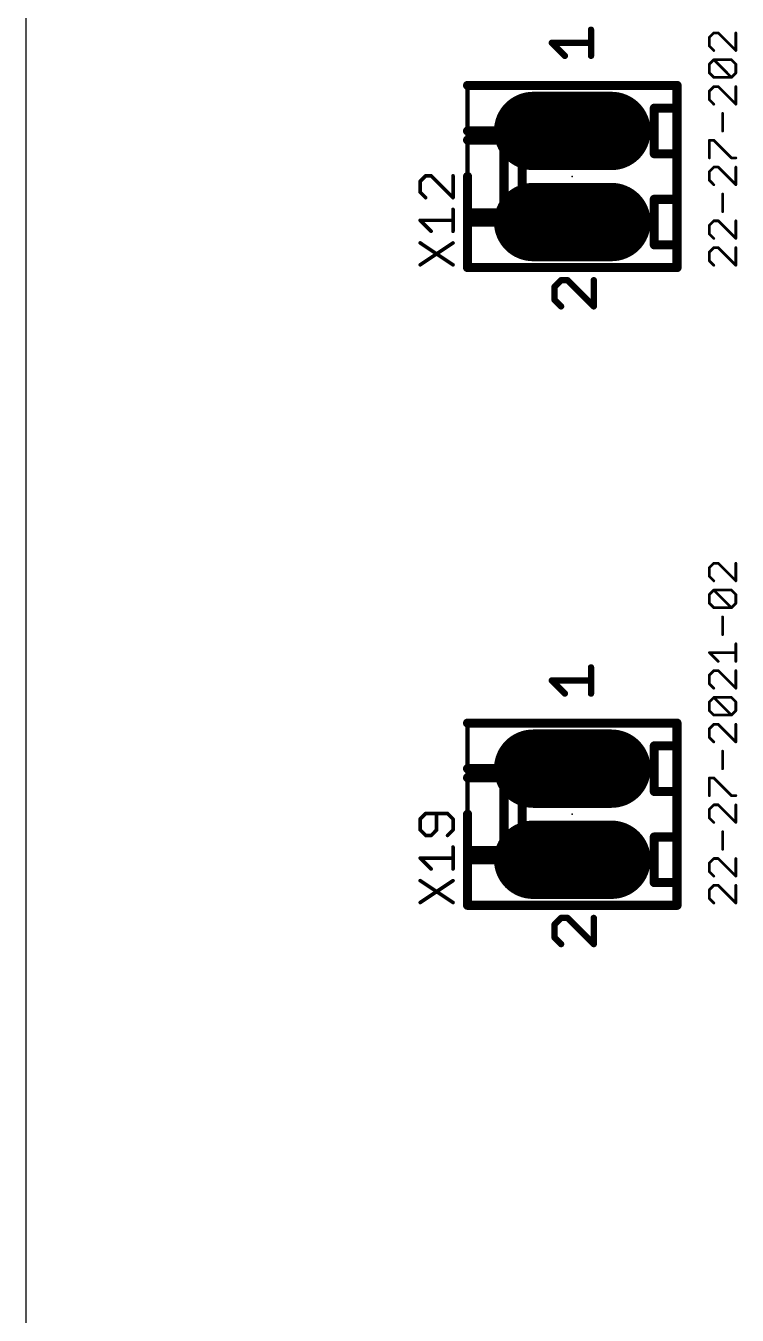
# Model space of a CAD drawing. Extents: x 28 to 146, y 32 to 158.
# Drawn here: x 27.94 to 47.78, y 96.52 to 132.47 of the extents above; entities that cross this region are included whole.
import ezdxf

# ---------------------------------------------------------------- set-up
doc = ezdxf.new("R2010")
doc.units = 0
for name, color, linetype in [('17', 94, 'CONTINUOUS'), ('20', 178, 'CONTINUOUS'), ('21', 251, 'CONTINUOUS'), ('23', 178, 'CONTINUOUS'), ('25', 251, 'CONTINUOUS'), ('27', 251, 'CONTINUOUS'), ('51', 251, 'CONTINUOUS')]:
    doc.layers.add(name, color=color, linetype=linetype)

# ---------------------------------------------------------------- blocks, each defined once
blk = doc.blocks.new('RECT')
blk.add_solid([(-0.5, -0.5), (0.5, -0.5), (-0.5, 0.5), (0.5, 0.5)])
blk = doc.blocks.new('LONGP100')
at = {"const_width": 1}
blk.add_lwpolyline([(-0.5, 0), (0.5, 0)], dxfattribs=at)
at = {"const_width": 0.5}
for points in [[(-0.5, 0.25, 1), (-0.5, -0.25)], [(0.5, -0.25, 1), (0.5, 0.25)]]:
    blk.add_lwpolyline(points, format="xyb", dxfattribs=at)

msp = doc.modelspace()

# ---------------------------------------------------------------- linework, layer by layer
at = {"layer": '20'}
msp.add_line((27.94, 158.42), (27.94, 31.75), dxfattribs=at)
at = {"layer": '21'}
for points, const_width in [([(43.7022, 131.634), (43.7022, 132.3628)], 0.1778), ([(42.9734, 131.634), (42.6091, 131.9984)], 0.1778), ([(42.6091, 131.9984), (43.7022, 131.9984)], 0.1778), ([(43.18, 130.81), (40.259, 130.81)], 0.254), ([(40.259, 130.81), (40.259, 128.27)], 0.127), ([(43.18, 130.81), (46.101, 130.81)], 0.254), ([(46.101, 130.175), (46.101, 130.81)], 0.254), ([(46.101, 130.81), (46.101, 130.175)], 0.127), ([(45.466, 128.905), (45.466, 130.175)], 0.254), ([(45.466, 130.175), (46.101, 130.175)], 0.254), ([(46.101, 130.175), (46.101, 128.905)], 0.254), ([(41.275, 129.54), (40.259, 129.54)], 0.254), ([(41.275, 129.286), (41.275, 129.54)], 0.254), ([(41.783, 129.286), (41.275, 129.54)], 0.254), ([(40.259, 129.286), (41.275, 129.286)], 0.254), ([(41.275, 127.254), (41.275, 129.286)], 0.254), ([(41.783, 127.254), (41.783, 129.286)], 0.254), ([(46.101, 128.905), (45.466, 128.905)], 0.254), ([(46.101, 127.635), (46.101, 128.905)], 0.254), ([(46.101, 128.905), (46.101, 128.27)], 0.127), ([(40.259, 127), (40.259, 128.27)], 0.254), ([(46.101, 125.73), (46.101, 128.27)], 0.254), ([(45.466, 126.365), (45.466, 127.635)], 0.254), ([(45.466, 127.635), (46.101, 127.635)], 0.254), ([(40.259, 127.254), (41.275, 127.254)], 0.254), ([(40.259, 127.254), (40.259, 127)], 0.127), ([(41.275, 127), (41.275, 127.254)], 0.254), ([(41.275, 127), (41.783, 127.254)], 0.254), ([(40.259, 125.73), (40.259, 127)], 0.254), ([(41.275, 127), (40.259, 127)], 0.254), ([(40.64, 127), (40.259, 127)], 0.127), ([(46.101, 126.365), (45.466, 126.365)], 0.254), ([(46.101, 125.73), (46.101, 126.365)], 0.254), ([(46.101, 125.984), (46.101, 126.365)], 0.127), ([(43.18, 125.73), (40.259, 125.73)], 0.254), ([(43.18, 125.73), (46.101, 125.73)], 0.254), ([(42.8675, 125.3778), (42.6853, 125.1956)], 0.1778), ([(43.0496, 125.3778), (42.8675, 125.3778)], 0.1778), ([(43.7784, 124.649), (43.0496, 125.3778)], 0.1778), ([(43.7784, 125.3778), (43.7784, 124.649)], 0.1778), ([(42.6853, 125.1956), (42.6853, 124.8312)], 0.1778), ([(42.6853, 124.8312), (42.8675, 124.649)], 0.1778), ([(43.7022, 113.854), (43.7022, 114.5828)], 0.1778), ([(42.9734, 113.854), (42.6091, 114.2184)], 0.1778), ([(42.6091, 114.2184), (43.7022, 114.2184)], 0.1778), ([(43.18, 113.03), (40.259, 113.03)], 0.254), ([(40.259, 113.03), (40.259, 110.49)], 0.127), ([(43.18, 113.03), (46.101, 113.03)], 0.254), ([(46.101, 112.395), (46.101, 113.03)], 0.254), ([(46.101, 113.03), (46.101, 112.395)], 0.127), ([(45.466, 111.125), (45.466, 112.395)], 0.254), ([(45.466, 112.395), (46.101, 112.395)], 0.254), ([(46.101, 112.395), (46.101, 111.125)], 0.254), ([(41.275, 111.76), (40.259, 111.76)], 0.254), ([(41.275, 111.506), (41.275, 111.76)], 0.254), ([(41.783, 111.506), (41.275, 111.76)], 0.254), ([(40.259, 111.506), (41.275, 111.506)], 0.254), ([(41.275, 109.474), (41.275, 111.506)], 0.254), ([(41.783, 109.474), (41.783, 111.506)], 0.254), ([(46.101, 111.125), (45.466, 111.125)], 0.254), ([(46.101, 109.855), (46.101, 111.125)], 0.254), ([(46.101, 111.125), (46.101, 110.49)], 0.127), ([(40.259, 109.22), (40.259, 110.49)], 0.254), ([(46.101, 107.95), (46.101, 110.49)], 0.254), ([(45.466, 108.585), (45.466, 109.855)], 0.254), ([(45.466, 109.855), (46.101, 109.855)], 0.254), ([(40.259, 109.474), (41.275, 109.474)], 0.254), ([(40.259, 107.95), (40.259, 109.22)], 0.254), ([(41.275, 109.22), (40.259, 109.22)], 0.254), ([(40.259, 109.474), (40.259, 109.22)], 0.127), ([(41.275, 109.22), (41.275, 109.474)], 0.254), ([(41.275, 109.22), (41.783, 109.474)], 0.254), ([(40.64, 109.22), (40.259, 109.22)], 0.127), ([(46.101, 108.585), (45.466, 108.585)], 0.254), ([(46.101, 107.95), (46.101, 108.585)], 0.254), ([(46.101, 108.204), (46.101, 108.585)], 0.127), ([(43.18, 107.95), (40.259, 107.95)], 0.254), ([(43.18, 107.95), (46.101, 107.95)], 0.254), ([(42.8675, 107.5978), (42.6853, 107.4156)], 0.1778), ([(42.6853, 107.4156), (42.6853, 107.0512)], 0.1778), ([(43.0496, 107.5978), (42.8675, 107.5978)], 0.1778), ([(43.7784, 106.869), (43.0496, 107.5978)], 0.1778), ([(43.7784, 107.5978), (43.7784, 106.869)], 0.1778), ([(42.6853, 107.0512), (42.8675, 106.869)], 0.1778)]:
    msp.add_lwpolyline(points, dxfattribs=dict(at, const_width=const_width))
for points, const_width in [([(43.7467, 132.3628, 1), (43.6578, 132.3628)], 0.0889), ([(42.6405, 132.0298, 1), (42.5776, 131.9669)], 0.0889), ([(42.6091, 132.0428, 1), (42.6091, 131.9539)], 0.0889), ([(43.7022, 131.9539, 1), (43.7022, 132.0428)], 0.0889), ([(42.942, 131.6026, 1), (43.0049, 131.6654)], 0.0889), ([(43.6578, 131.634, 1), (43.7467, 131.634)], 0.0889), ([(40.259, 130.8735, 1), (40.259, 130.7465)], 0.127), ([(40.2908, 130.81, 1), (40.2272, 130.81)], 0.0635), ([(43.18, 130.8735, 1), (43.18, 130.7465)], 0.127), ([(43.18, 130.7465, 1), (43.18, 130.8735)], 0.127), ([(46.1645, 130.81, 1), (46.0375, 130.81)], 0.127), ([(46.1328, 130.81, 1), (46.0692, 130.81)], 0.0635), ([(46.101, 130.7465, 1), (46.101, 130.8735)], 0.127), ([(45.5295, 130.175, 1), (45.4025, 130.175)], 0.127), ([(45.466, 130.2385, 1), (45.466, 130.1115)], 0.127), ([(46.1645, 130.175, 1), (46.0375, 130.175)], 0.127), ([(46.0375, 130.175, 1), (46.1645, 130.175)], 0.127), ([(46.0692, 130.175, 1), (46.1328, 130.175)], 0.0635), ([(46.101, 130.1115, 1), (46.101, 130.2385)], 0.127), ([(40.259, 129.6035, 1), (40.259, 129.4765)], 0.127), ([(41.3385, 129.54, 1), (41.2115, 129.54)], 0.127), ([(41.3034, 129.5968, 1), (41.2466, 129.4832)], 0.127), ([(41.275, 129.4765, 1), (41.275, 129.6035)], 0.127), ([(40.259, 129.3495, 1), (40.259, 129.2225)], 0.127), ([(41.3385, 129.286, 1), (41.2115, 129.286)], 0.127), ([(41.2115, 129.286, 1), (41.3385, 129.286)], 0.127), ([(41.275, 129.2225, 1), (41.275, 129.3495)], 0.127), ([(41.8465, 129.286, 1), (41.7195, 129.286)], 0.127), ([(41.7546, 129.2292, 1), (41.8114, 129.3428)], 0.127), ([(45.466, 128.9685, 1), (45.466, 128.8415)], 0.127), ([(45.4025, 128.905, 1), (45.5295, 128.905)], 0.127), ([(46.1645, 128.905, 1), (46.0375, 128.905)], 0.127), ([(46.0375, 128.905, 1), (46.1645, 128.905)], 0.127), ([(46.1328, 128.905, 1), (46.0692, 128.905)], 0.0635), ([(46.101, 128.8415, 1), (46.101, 128.9685)], 0.127), ([(40.3225, 128.27, 1), (40.1955, 128.27)], 0.127), ([(46.1645, 128.27, 1), (46.0375, 128.27)], 0.127), ([(40.2272, 128.27, 1), (40.2908, 128.27)], 0.0635), ([(46.0692, 128.27, 1), (46.1328, 128.27)], 0.0635), ([(45.5295, 127.635, 1), (45.4025, 127.635)], 0.127), ([(45.466, 127.6985, 1), (45.466, 127.5715)], 0.127), ([(46.0375, 127.635, 1), (46.1645, 127.635)], 0.127), ([(46.101, 127.5715, 1), (46.101, 127.6985)], 0.127), ([(40.259, 127.3175, 1), (40.259, 127.1905)], 0.127), ([(40.2908, 127.254, 1), (40.2272, 127.254)], 0.0635), ([(41.3385, 127.254, 1), (41.2115, 127.254)], 0.127), ([(41.2115, 127.254, 1), (41.3385, 127.254)], 0.127), ([(41.275, 127.1905, 1), (41.275, 127.3175)], 0.127), ([(41.7195, 127.254, 1), (41.8465, 127.254)], 0.127), ([(41.8114, 127.1972, 1), (41.7546, 127.3108)], 0.127), ([(40.3225, 127, 1), (40.1955, 127)], 0.127), ([(40.259, 127.0635, 1), (40.259, 126.9365)], 0.127), ([(40.1955, 127, 1), (40.3225, 127)], 0.127), ([(40.259, 127.0318, 1), (40.259, 126.9682)], 0.0635), ([(40.2272, 127, 1), (40.2908, 127)], 0.0635), ([(40.64, 126.9682, 1), (40.64, 127.0318)], 0.0635), ([(41.2466, 127.0568, 1), (41.3034, 126.9432)], 0.127), ([(41.2115, 127, 1), (41.3385, 127)], 0.127), ([(41.275, 126.9365, 1), (41.275, 127.0635)], 0.127), ([(45.466, 126.4285, 1), (45.466, 126.3015)], 0.127), ([(45.4025, 126.365, 1), (45.5295, 126.365)], 0.127), ([(46.1645, 126.365, 1), (46.0375, 126.365)], 0.127), ([(46.1328, 126.365, 1), (46.0692, 126.365)], 0.0635), ([(46.101, 126.3015, 1), (46.101, 126.4285)], 0.127), ([(40.259, 125.7935, 1), (40.259, 125.6665)], 0.127), ([(43.18, 125.7935, 1), (43.18, 125.6665)], 0.127), ([(43.18, 125.6665, 1), (43.18, 125.7935)], 0.127), ([(46.0692, 125.984, 1), (46.1328, 125.984)], 0.0635), ([(46.101, 125.6665, 1), (46.101, 125.7935)], 0.127), ([(40.1955, 125.73, 1), (40.3225, 125.73)], 0.127), ([(42.8675, 125.4222, 1), (42.8675, 125.3333)], 0.0889), ([(42.8989, 125.3463, 1), (42.836, 125.4092)], 0.0889), ([(43.0811, 125.4092, 1), (43.0182, 125.3463)], 0.0889), ([(43.0496, 125.3333, 1), (43.0496, 125.4222)], 0.0889), ([(43.8229, 125.3778, 1), (43.734, 125.3778)], 0.0889), ([(46.0375, 125.73, 1), (46.1645, 125.73)], 0.127), ([(46.0375, 125.73, 1), (46.1645, 125.73)], 0.127), ([(42.6538, 125.227, 1), (42.7167, 125.1641)], 0.0889), ([(42.7297, 125.1956, 1), (42.6408, 125.1956)], 0.0889), ([(42.7167, 124.8626, 1), (42.6538, 124.7998)], 0.0889), ([(42.6408, 124.8312, 1), (42.7297, 124.8312)], 0.0889), ([(42.836, 124.6176, 1), (42.8989, 124.6804)], 0.0889), ([(43.734, 124.649, 1), (43.8229, 124.649)], 0.0889), ([(43.747, 124.6176, 1), (43.8098, 124.6804)], 0.0889), ([(43.7467, 114.5828, 1), (43.6578, 114.5828)], 0.0889), ([(42.6405, 114.2498, 1), (42.5776, 114.1869)], 0.0889), ([(42.6091, 114.2628, 1), (42.6091, 114.1739)], 0.0889), ([(43.7022, 114.1739, 1), (43.7022, 114.2628)], 0.0889), ([(42.942, 113.8226, 1), (43.0049, 113.8854)], 0.0889), ([(43.6578, 113.854, 1), (43.7467, 113.854)], 0.0889), ([(40.259, 113.0935, 1), (40.259, 112.9665)], 0.127), ([(40.2908, 113.03, 1), (40.2272, 113.03)], 0.0635), ([(43.18, 113.0935, 1), (43.18, 112.9665)], 0.127), ([(43.18, 112.9665, 1), (43.18, 113.0935)], 0.127), ([(46.1645, 113.03, 1), (46.0375, 113.03)], 0.127), ([(46.1328, 113.03, 1), (46.0692, 113.03)], 0.0635), ([(46.101, 112.9665, 1), (46.101, 113.0935)], 0.127), ([(45.5295, 112.395, 1), (45.4025, 112.395)], 0.127), ([(45.466, 112.4585, 1), (45.466, 112.3315)], 0.127), ([(46.1645, 112.395, 1), (46.0375, 112.395)], 0.127), ([(46.0375, 112.395, 1), (46.1645, 112.395)], 0.127), ([(46.0692, 112.395, 1), (46.1328, 112.395)], 0.0635), ([(46.101, 112.3315, 1), (46.101, 112.4585)], 0.127), ([(40.259, 111.8235, 1), (40.259, 111.6965)], 0.127), ([(41.3385, 111.76, 1), (41.2115, 111.76)], 0.127), ([(41.3034, 111.8168, 1), (41.2466, 111.7032)], 0.127), ([(41.275, 111.6965, 1), (41.275, 111.8235)], 0.127), ([(40.259, 111.5695, 1), (40.259, 111.4425)], 0.127), ([(41.3385, 111.506, 1), (41.2115, 111.506)], 0.127), ([(41.2115, 111.506, 1), (41.3385, 111.506)], 0.127), ([(41.275, 111.4425, 1), (41.275, 111.5695)], 0.127), ([(41.8465, 111.506, 1), (41.7195, 111.506)], 0.127), ([(41.7546, 111.4492, 1), (41.8114, 111.5628)], 0.127), ([(45.466, 111.1885, 1), (45.466, 111.0615)], 0.127), ([(45.4025, 111.125, 1), (45.5295, 111.125)], 0.127), ([(46.1645, 111.125, 1), (46.0375, 111.125)], 0.127), ([(46.0375, 111.125, 1), (46.1645, 111.125)], 0.127), ([(46.1328, 111.125, 1), (46.0692, 111.125)], 0.0635), ([(46.101, 111.0615, 1), (46.101, 111.1885)], 0.127), ([(40.3225, 110.49, 1), (40.1955, 110.49)], 0.127), ([(40.2272, 110.49, 1), (40.2908, 110.49)], 0.0635), ([(46.1645, 110.49, 1), (46.0375, 110.49)], 0.127), ([(46.0692, 110.49, 1), (46.1328, 110.49)], 0.0635), ([(45.5295, 109.855, 1), (45.4025, 109.855)], 0.127), ([(45.466, 109.9185, 1), (45.466, 109.7915)], 0.127), ([(46.0375, 109.855, 1), (46.1645, 109.855)], 0.127), ([(46.101, 109.7915, 1), (46.101, 109.9185)], 0.127), ([(40.259, 109.5375, 1), (40.259, 109.4105)], 0.127), ([(40.3225, 109.22, 1), (40.1955, 109.22)], 0.127), ([(40.259, 109.2835, 1), (40.259, 109.1565)], 0.127), ([(40.2908, 109.474, 1), (40.2272, 109.474)], 0.0635), ([(41.3385, 109.474, 1), (41.2115, 109.474)], 0.127), ([(41.2115, 109.474, 1), (41.3385, 109.474)], 0.127), ([(41.2466, 109.2768, 1), (41.3034, 109.1632)], 0.127), ([(41.275, 109.4105, 1), (41.275, 109.5375)], 0.127), ([(41.275, 109.1565, 1), (41.275, 109.2835)], 0.127), ([(41.7195, 109.474, 1), (41.8465, 109.474)], 0.127), ([(41.8114, 109.4172, 1), (41.7546, 109.5308)], 0.127), ([(40.1955, 109.22, 1), (40.3225, 109.22)], 0.127), ([(40.259, 109.2518, 1), (40.259, 109.1882)], 0.0635), ([(40.2272, 109.22, 1), (40.2908, 109.22)], 0.0635), ([(40.64, 109.1882, 1), (40.64, 109.2518)], 0.0635), ([(41.2115, 109.22, 1), (41.3385, 109.22)], 0.127), ([(45.466, 108.6485, 1), (45.466, 108.5215)], 0.127), ([(45.4025, 108.585, 1), (45.5295, 108.585)], 0.127), ([(46.1645, 108.585, 1), (46.0375, 108.585)], 0.127), ([(46.1328, 108.585, 1), (46.0692, 108.585)], 0.0635), ([(46.101, 108.5215, 1), (46.101, 108.6485)], 0.127), ([(46.0692, 108.204, 1), (46.1328, 108.204)], 0.0635), ([(40.259, 108.0135, 1), (40.259, 107.8865)], 0.127), ([(40.1955, 107.95, 1), (40.3225, 107.95)], 0.127), ([(43.18, 108.0135, 1), (43.18, 107.8865)], 0.127), ([(43.18, 107.8865, 1), (43.18, 108.0135)], 0.127), ([(46.0375, 107.95, 1), (46.1645, 107.95)], 0.127), ([(46.0375, 107.95, 1), (46.1645, 107.95)], 0.127), ([(46.101, 107.8865, 1), (46.101, 108.0135)], 0.127), ([(42.6538, 107.447, 1), (42.7167, 107.3841)], 0.0889), ([(42.7297, 107.4156, 1), (42.6408, 107.4156)], 0.0889), ([(42.8675, 107.6422, 1), (42.8675, 107.5533)], 0.0889), ([(42.8989, 107.5663, 1), (42.836, 107.6292)], 0.0889), ([(43.0811, 107.6292, 1), (43.0182, 107.5663)], 0.0889), ([(43.0496, 107.5533, 1), (43.0496, 107.6422)], 0.0889), ([(43.8229, 107.5978, 1), (43.734, 107.5978)], 0.0889), ([(42.7167, 107.0826, 1), (42.6538, 107.0198)], 0.0889), ([(42.6408, 107.0512, 1), (42.7297, 107.0512)], 0.0889), ([(42.836, 106.8376, 1), (42.8989, 106.9004)], 0.0889), ([(43.734, 106.869, 1), (43.8229, 106.869)], 0.0889), ([(43.747, 106.8376, 1), (43.8098, 106.9004)], 0.0889)]:
    msp.add_lwpolyline(points, format="xyb", dxfattribs=dict(at, const_width=const_width))
at = {"layer": '23'}
for p in [(43.18, 128.27), (43.18, 110.49)]:
    msp.add_point(p, dxfattribs=at)
at = {"layer": '25', "const_width": 0.1016}
for points in [[(39.0915, 128.2889), (38.9389, 128.1363)], [(38.9389, 128.1363), (38.9389, 127.8313)], [(39.244, 128.2889), (39.0915, 128.2889)], [(39.8541, 127.6787), (39.244, 128.2889)], [(39.8541, 128.2889), (39.8541, 127.6787)], [(38.9389, 127.8313), (39.0915, 127.6787)], [(39.8541, 126.7432), (39.8541, 127.3533)], [(39.244, 126.7432), (38.9389, 127.0483)], [(38.9389, 127.0483), (39.8541, 127.0483)], [(38.9389, 125.8077), (39.8541, 126.4178)], [(38.9389, 126.4178), (39.8541, 125.8077)], [(39.0915, 110.5089), (38.9389, 110.3563)], [(38.9389, 110.3563), (38.9389, 110.0513)], [(39.7016, 110.5089), (39.0915, 110.5089)], [(39.3965, 110.0513), (39.3965, 110.5089)], [(39.8541, 110.3563), (39.7016, 110.5089)], [(39.8541, 110.0513), (39.8541, 110.3563)], [(38.9389, 110.0513), (39.0915, 109.8987)], [(39.244, 109.8987), (39.3965, 110.0513)], [(39.7016, 109.8987), (39.8541, 110.0513)], [(39.0915, 109.8987), (39.244, 109.8987)], [(39.244, 108.9632), (38.9389, 109.2683)], [(38.9389, 109.2683), (39.8541, 109.2683)], [(39.8541, 108.9632), (39.8541, 109.5733)], [(38.9389, 108.0277), (39.8541, 108.6378)], [(38.9389, 108.6378), (39.8541, 108.0277)]]:
    msp.add_lwpolyline(points, dxfattribs=at)
at = {"layer": '25', "const_width": 0.0508}
for points in [[(38.9643, 128.1363, 1), (38.9135, 128.1363)], [(38.921, 128.1543, 1), (38.9569, 128.1184)], [(39.0915, 128.3143, 1), (39.0915, 128.2635)], [(39.1094, 128.2709, 1), (39.0735, 128.3068)], [(39.2619, 128.3068, 1), (39.226, 128.2709)], [(39.244, 128.2635, 1), (39.244, 128.3143)], [(39.8795, 128.2889, 1), (39.8287, 128.2889)], [(38.9135, 127.8313, 1), (38.9643, 127.8313)], [(38.9569, 127.8492, 1), (38.921, 127.8133)], [(39.0735, 127.6608, 1), (39.1094, 127.6967)], [(39.8287, 127.6787, 1), (39.8795, 127.6787)], [(39.8361, 127.6608, 1), (39.8721, 127.6967)], [(39.8795, 127.3533, 1), (39.8287, 127.3533)], [(38.9389, 127.0737, 1), (38.9389, 127.0229)], [(38.9569, 127.0662, 1), (38.921, 127.0303)], [(39.8541, 127.0229, 1), (39.8541, 127.0737)], [(39.226, 126.7253, 1), (39.2619, 126.7612)], [(39.8287, 126.7432, 1), (39.8795, 126.7432)], [(38.953, 126.439, 1), (38.9248, 126.3967)], [(39.8682, 126.3967, 1), (39.84, 126.439)], [(38.9248, 125.8288, 1), (38.953, 125.7866)], [(39.84, 125.7866, 1), (39.8682, 125.8288)], [(38.9643, 110.3563, 1), (38.9135, 110.3563)], [(38.921, 110.3743, 1), (38.9569, 110.3384)], [(39.0915, 110.5343, 1), (39.0915, 110.4835)], [(39.1094, 110.4909, 1), (39.0735, 110.5268)], [(39.4219, 110.5089, 1), (39.3711, 110.5089)], [(39.7195, 110.5268, 1), (39.6836, 110.4909)], [(39.7016, 110.4835, 1), (39.7016, 110.5343)], [(39.8795, 110.3563, 1), (39.8287, 110.3563)], [(39.8361, 110.3384, 1), (39.8721, 110.3743)], [(38.9135, 110.0513, 1), (38.9643, 110.0513)], [(38.9569, 110.0692, 1), (38.921, 110.0333)], [(39.3711, 110.0513, 1), (39.4219, 110.0513)], [(39.4145, 110.0333, 1), (39.3785, 110.0692)], [(39.8287, 110.0513, 1), (39.8795, 110.0513)], [(39.8721, 110.0333, 1), (39.8361, 110.0692)], [(39.0915, 109.9241, 1), (39.0915, 109.8733)], [(39.0735, 109.8808, 1), (39.1094, 109.9167)], [(39.226, 109.9167, 1), (39.2619, 109.8808)], [(39.244, 109.8733, 1), (39.244, 109.9241)], [(39.6836, 109.9167, 1), (39.7195, 109.8808)], [(38.9389, 109.2937, 1), (38.9389, 109.2429)], [(38.9569, 109.2862, 1), (38.921, 109.2503)], [(39.8795, 109.5733, 1), (39.8287, 109.5733)], [(39.8541, 109.2429, 1), (39.8541, 109.2937)], [(39.226, 108.9453, 1), (39.2619, 108.9812)], [(39.8287, 108.9632, 1), (39.8795, 108.9632)], [(38.953, 108.659, 1), (38.9248, 108.6167)], [(39.8682, 108.6167, 1), (39.84, 108.659)], [(38.9248, 108.0488, 1), (38.953, 108.0066)], [(39.84, 108.0066, 1), (39.8682, 108.0488)]]:
    msp.add_lwpolyline(points, format="xyb", dxfattribs=at)
at = {"layer": '27', "const_width": 0.0762}
for points in [[(47.1264, 132.2738), (47.0036, 132.1509)], [(47.2493, 132.2738), (47.1264, 132.2738)], [(47.7408, 131.7823), (47.2493, 132.2738)], [(47.7408, 132.2738), (47.7408, 131.7823)], [(47.0036, 132.1509), (47.0036, 131.9052)], [(47.0036, 131.9052), (47.1264, 131.7823)], [(47.0036, 131.4025), (47.1264, 131.5254)], [(47.0036, 131.1568), (47.0036, 131.4025)], [(47.1264, 131.5254), (47.6179, 131.5254)], [(47.6179, 131.0339), (47.1264, 131.5254)], [(47.6179, 131.5254), (47.7408, 131.4025)], [(47.7408, 131.4025), (47.7408, 131.1568)], [(47.1264, 131.0339), (47.0036, 131.1568)], [(47.6179, 131.0339), (47.1264, 131.0339)], [(47.7408, 131.1568), (47.6179, 131.0339)], [(47.1264, 130.777), (47.0036, 130.6541)], [(47.0036, 130.6541), (47.0036, 130.4084)], [(47.2493, 130.777), (47.1264, 130.777)], [(47.7408, 130.2855), (47.2493, 130.777)], [(47.7408, 130.777), (47.7408, 130.2855)], [(47.0036, 130.4084), (47.1264, 130.2855)], [(47.3722, 129.5371), (47.3722, 130.0286)], [(47.0036, 128.7887), (47.0036, 129.2801)], [(47.0036, 129.2801), (47.1264, 129.2801)], [(47.1264, 129.2801), (47.6179, 128.7887)], [(47.6179, 128.7887), (47.7408, 128.7887)], [(47.1264, 128.5317), (47.0036, 128.4089)], [(47.0036, 128.4089), (47.0036, 128.1631)], [(47.2493, 128.5317), (47.1264, 128.5317)], [(47.7408, 128.0402), (47.2493, 128.5317)], [(47.7408, 128.5317), (47.7408, 128.0402)], [(47.0036, 128.1631), (47.1264, 128.0402)], [(47.3722, 127.2918), (47.3722, 127.7833)], [(47.1264, 127.0349), (47.0036, 126.912)], [(47.0036, 126.912), (47.0036, 126.6663)], [(47.2493, 127.0349), (47.1264, 127.0349)], [(47.7408, 126.5434), (47.2493, 127.0349)], [(47.7408, 127.0349), (47.7408, 126.5434)], [(47.0036, 126.6663), (47.1264, 126.5434)], [(47.1264, 126.2865), (47.0036, 126.1636)], [(47.0036, 126.1636), (47.0036, 125.9179)], [(47.2493, 126.2865), (47.1264, 126.2865)], [(47.7408, 125.795), (47.2493, 126.2865)], [(47.7408, 126.2865), (47.7408, 125.795)], [(47.0036, 125.9179), (47.1264, 125.795)], [(47.1264, 117.4875), (47.0036, 117.3646)], [(47.0036, 117.3646), (47.0036, 117.1189)], [(47.2493, 117.4875), (47.1264, 117.4875)], [(47.7408, 116.996), (47.2493, 117.4875)], [(47.7408, 117.4875), (47.7408, 116.996)], [(47.0036, 117.1189), (47.1264, 116.996)], [(47.0036, 116.6162), (47.1264, 116.7391)], [(47.0036, 116.3704), (47.0036, 116.6162)], [(47.1264, 116.7391), (47.6179, 116.7391)], [(47.6179, 116.2476), (47.1264, 116.7391)], [(47.6179, 116.7391), (47.7408, 116.6162)], [(47.7408, 116.6162), (47.7408, 116.3704)], [(47.1264, 116.2476), (47.0036, 116.3704)], [(47.6179, 116.2476), (47.1264, 116.2476)], [(47.7408, 116.3704), (47.6179, 116.2476)], [(47.3722, 115.4992), (47.3722, 115.9906)], [(47.7408, 114.7507), (47.7408, 115.2422)], [(47.2493, 114.7507), (47.0036, 114.9965)], [(47.0036, 114.9965), (47.7408, 114.9965)], [(47.1264, 114.4938), (47.0036, 114.3709)], [(47.0036, 114.3709), (47.0036, 114.1252)], [(47.2493, 114.4938), (47.1264, 114.4938)], [(47.7408, 114.0023), (47.2493, 114.4938)], [(47.7408, 114.4938), (47.7408, 114.0023)], [(47.0036, 114.1252), (47.1264, 114.0023)], [(47.0036, 113.6225), (47.1264, 113.7454)], [(47.0036, 113.3768), (47.0036, 113.6225)], [(47.1264, 113.7454), (47.6179, 113.7454)], [(47.6179, 113.2539), (47.1264, 113.7454)], [(47.6179, 113.7454), (47.7408, 113.6225)], [(47.7408, 113.6225), (47.7408, 113.3768)], [(47.1264, 113.2539), (47.0036, 113.3768)], [(47.6179, 113.2539), (47.1264, 113.2539)], [(47.7408, 113.3768), (47.6179, 113.2539)], [(47.1264, 112.997), (47.0036, 112.8741)], [(47.0036, 112.8741), (47.0036, 112.6284)], [(47.2493, 112.997), (47.1264, 112.997)], [(47.7408, 112.5055), (47.2493, 112.997)], [(47.7408, 112.997), (47.7408, 112.5055)], [(47.0036, 112.6284), (47.1264, 112.5055)], [(47.3722, 111.7571), (47.3722, 112.2486)], [(47.0036, 111.0087), (47.0036, 111.5001)], [(47.0036, 111.5001), (47.1264, 111.5001)], [(47.1264, 111.5001), (47.6179, 111.0087)], [(47.1264, 110.7517), (47.0036, 110.6289)], [(47.2493, 110.7517), (47.1264, 110.7517)], [(47.7408, 110.2602), (47.2493, 110.7517)], [(47.6179, 111.0087), (47.7408, 111.0087)], [(47.7408, 110.7517), (47.7408, 110.2602)], [(47.0036, 110.6289), (47.0036, 110.3831)], [(47.0036, 110.3831), (47.1264, 110.2602)], [(47.3722, 109.5118), (47.3722, 110.0033)], [(47.1264, 109.2549), (47.0036, 109.132)], [(47.2493, 109.2549), (47.1264, 109.2549)], [(47.7408, 108.7634), (47.2493, 109.2549)], [(47.7408, 109.2549), (47.7408, 108.7634)], [(47.0036, 109.132), (47.0036, 108.8863)], [(47.0036, 108.8863), (47.1264, 108.7634)], [(47.1264, 108.5065), (47.0036, 108.3836)], [(47.0036, 108.3836), (47.0036, 108.1379)], [(47.2493, 108.5065), (47.1264, 108.5065)], [(47.7408, 108.015), (47.2493, 108.5065)], [(47.7408, 108.5065), (47.7408, 108.015)], [(47.0036, 108.1379), (47.1264, 108.015)]]:
    msp.add_lwpolyline(points, dxfattribs=at)
at = {"layer": '27', "const_width": 0.0381}
for points in [[(47.1264, 132.2929, 1), (47.1264, 132.2548)], [(47.1399, 132.2603, 1), (47.113, 132.2873)], [(47.2628, 132.2873, 1), (47.2358, 132.2603)], [(47.2493, 132.2548, 1), (47.2493, 132.2929)], [(47.7599, 132.2738, 1), (47.7218, 132.2738)], [(47.0226, 132.1509, 1), (46.9845, 132.1509)], [(47.017, 131.9187, 1), (46.9901, 131.8917)], [(46.9901, 132.1644, 1), (47.017, 132.1375)], [(46.9845, 131.9052, 1), (47.0226, 131.9052)], [(47.113, 131.7689, 1), (47.1399, 131.7958)], [(47.7218, 131.7823, 1), (47.7599, 131.7823)], [(47.7273, 131.7689, 1), (47.7543, 131.7958)], [(47.0226, 131.4025, 1), (46.9845, 131.4025)], [(46.9901, 131.416, 1), (47.017, 131.3891)], [(47.1399, 131.5389, 1), (47.113, 131.5119)], [(47.1264, 131.5444, 1), (47.1264, 131.5063)], [(47.1399, 131.5119, 1), (47.113, 131.5389)], [(47.6314, 131.5389, 1), (47.6045, 131.5119)], [(47.6179, 131.5063, 1), (47.6179, 131.5444)], [(47.7599, 131.4025, 1), (47.7218, 131.4025)], [(47.7273, 131.3891, 1), (47.7543, 131.416)], [(46.9845, 131.1568, 1), (47.0226, 131.1568)], [(47.017, 131.1702, 1), (46.9901, 131.1433)], [(47.1264, 131.053, 1), (47.1264, 131.0149)], [(47.113, 131.0204, 1), (47.1399, 131.0474)], [(47.6045, 131.0474, 1), (47.6314, 131.0204)], [(47.6045, 131.0204, 1), (47.6314, 131.0474)], [(47.6179, 131.0149, 1), (47.6179, 131.053)], [(47.7218, 131.1568, 1), (47.7599, 131.1568)], [(47.7543, 131.1433, 1), (47.7273, 131.1702)], [(47.0226, 130.6541, 1), (46.9845, 130.6541)], [(46.9901, 130.6676, 1), (47.017, 130.6406)], [(47.1264, 130.796, 1), (47.1264, 130.7579)], [(47.1399, 130.7635, 1), (47.113, 130.7904)], [(47.2628, 130.7904, 1), (47.2358, 130.7635)], [(47.2493, 130.7579, 1), (47.2493, 130.796)], [(47.7599, 130.777, 1), (47.7218, 130.777)], [(46.9845, 130.4084, 1), (47.0226, 130.4084)], [(47.017, 130.4218, 1), (46.9901, 130.3949)], [(47.113, 130.272, 1), (47.1399, 130.299)], [(47.7218, 130.2855, 1), (47.7599, 130.2855)], [(47.7273, 130.272, 1), (47.7543, 130.299)], [(47.3912, 130.0286, 1), (47.3531, 130.0286)], [(47.3531, 129.5371, 1), (47.3912, 129.5371)], [(47.0226, 129.2801, 1), (46.9845, 129.2801)], [(47.0036, 129.2992, 1), (47.0036, 129.2611)], [(47.1399, 129.2936, 1), (47.113, 129.2667)], [(47.1264, 129.2611, 1), (47.1264, 129.2992)], [(46.9845, 128.7887, 1), (47.0226, 128.7887)], [(47.6179, 128.8077, 1), (47.6179, 128.7696)], [(47.6045, 128.7752, 1), (47.6314, 128.8021)], [(47.7408, 128.7696, 1), (47.7408, 128.8077)], [(47.0226, 128.4089, 1), (46.9845, 128.4089)], [(46.9901, 128.4223, 1), (47.017, 128.3954)], [(47.1264, 128.5508, 1), (47.1264, 128.5127)], [(47.1399, 128.5183, 1), (47.113, 128.5452)], [(47.2628, 128.5452, 1), (47.2358, 128.5183)], [(47.2493, 128.5127, 1), (47.2493, 128.5508)], [(47.7599, 128.5317, 1), (47.7218, 128.5317)], [(47.017, 128.1766, 1), (46.9901, 128.1496)], [(46.9845, 128.1631, 1), (47.0226, 128.1631)], [(47.113, 128.0268, 1), (47.1399, 128.0537)], [(47.7218, 128.0402, 1), (47.7599, 128.0402)], [(47.7273, 128.0268, 1), (47.7543, 128.0537)], [(47.3912, 127.7833, 1), (47.3531, 127.7833)], [(47.3531, 127.2918, 1), (47.3912, 127.2918)], [(47.0226, 126.912, 1), (46.9845, 126.912)], [(46.9901, 126.9255, 1), (47.017, 126.8986)], [(47.1264, 127.054, 1), (47.1264, 127.0159)], [(47.1399, 127.0214, 1), (47.113, 127.0484)], [(47.2628, 127.0484, 1), (47.2358, 127.0214)], [(47.2493, 127.0159, 1), (47.2493, 127.054)], [(47.7599, 127.0349, 1), (47.7218, 127.0349)], [(47.017, 126.6798, 1), (46.9901, 126.6528)], [(46.9845, 126.6663, 1), (47.0226, 126.6663)], [(47.113, 126.5299, 1), (47.1399, 126.5569)], [(47.7218, 126.5434, 1), (47.7599, 126.5434)], [(47.7273, 126.5299, 1), (47.7543, 126.5569)], [(47.0226, 126.1636, 1), (46.9845, 126.1636)], [(46.9901, 126.1771, 1), (47.017, 126.1501)], [(47.1264, 126.3055, 1), (47.1264, 126.2674)], [(47.1399, 126.273, 1), (47.113, 126.3)], [(47.2628, 126.3, 1), (47.2358, 126.273)], [(47.2493, 126.2674, 1), (47.2493, 126.3055)], [(47.7599, 126.2865, 1), (47.7218, 126.2865)], [(46.9845, 125.9179, 1), (47.0226, 125.9179)], [(47.017, 125.9313, 1), (46.9901, 125.9044)], [(47.113, 125.7815, 1), (47.1399, 125.8085)], [(47.7273, 125.7815, 1), (47.7543, 125.8085)], [(47.7218, 125.795, 1), (47.7599, 125.795)], [(47.0226, 117.3646, 1), (46.9845, 117.3646)], [(46.9901, 117.3781, 1), (47.017, 117.3511)], [(47.1264, 117.5065, 1), (47.1264, 117.4684)], [(47.1399, 117.474, 1), (47.113, 117.5009)], [(47.2628, 117.5009, 1), (47.2358, 117.474)], [(47.2493, 117.4684, 1), (47.2493, 117.5065)], [(47.7599, 117.4875, 1), (47.7218, 117.4875)], [(46.9845, 117.1189, 1), (47.0226, 117.1189)], [(47.017, 117.1323, 1), (46.9901, 117.1054)], [(47.113, 116.9825, 1), (47.1399, 117.0095)], [(47.7218, 116.996, 1), (47.7599, 116.996)], [(47.7273, 116.9825, 1), (47.7543, 117.0095)], [(47.0226, 116.6162, 1), (46.9845, 116.6162)], [(46.9901, 116.6297, 1), (47.017, 116.6027)], [(47.1264, 116.7581, 1), (47.1264, 116.72)], [(47.1399, 116.7525, 1), (47.113, 116.7256)], [(47.1399, 116.7256, 1), (47.113, 116.7525)], [(47.6314, 116.7525, 1), (47.6045, 116.7256)], [(47.6179, 116.72, 1), (47.6179, 116.7581)], [(47.7599, 116.6162, 1), (47.7218, 116.6162)], [(47.7273, 116.6027, 1), (47.7543, 116.6297)], [(46.9845, 116.3704, 1), (47.0226, 116.3704)], [(47.017, 116.3839, 1), (46.9901, 116.357)], [(47.1264, 116.2666, 1), (47.1264, 116.2285)], [(47.113, 116.2341, 1), (47.1399, 116.261)], [(47.6045, 116.261, 1), (47.6314, 116.2341)], [(47.6045, 116.2341, 1), (47.6314, 116.261)], [(47.6179, 116.2285, 1), (47.6179, 116.2666)], [(47.7218, 116.3704, 1), (47.7599, 116.3704)], [(47.7543, 116.357, 1), (47.7273, 116.3839)], [(47.3912, 115.9906, 1), (47.3531, 115.9906)], [(47.3531, 115.4992, 1), (47.3912, 115.4992)], [(47.7599, 115.2422, 1), (47.7218, 115.2422)], [(47.017, 115.01, 1), (46.9901, 114.983)], [(47.0036, 115.0155, 1), (47.0036, 114.9774)], [(47.2358, 114.7373, 1), (47.2628, 114.7642)], [(47.7218, 114.7507, 1), (47.7599, 114.7507)], [(47.7408, 114.9774, 1), (47.7408, 115.0155)], [(47.0226, 114.3709, 1), (46.9845, 114.3709)], [(46.9901, 114.3844, 1), (47.017, 114.3575)], [(47.1264, 114.5129, 1), (47.1264, 114.4748)], [(47.1399, 114.4803, 1), (47.113, 114.5073)], [(47.2628, 114.5073, 1), (47.2358, 114.4803)], [(47.2493, 114.4748, 1), (47.2493, 114.5129)], [(47.7599, 114.4938, 1), (47.7218, 114.4938)], [(47.017, 114.1387, 1), (46.9901, 114.1117)], [(46.9845, 114.1252, 1), (47.0226, 114.1252)], [(47.113, 113.9889, 1), (47.1399, 114.0158)], [(47.7218, 114.0023, 1), (47.7599, 114.0023)], [(47.7273, 113.9889, 1), (47.7543, 114.0158)], [(47.0226, 113.6225, 1), (46.9845, 113.6225)], [(46.9901, 113.636, 1), (47.017, 113.6091)], [(47.1399, 113.7589, 1), (47.113, 113.7319)], [(47.1264, 113.7644, 1), (47.1264, 113.7263)], [(47.1399, 113.7319, 1), (47.113, 113.7589)], [(47.6314, 113.7589, 1), (47.6045, 113.7319)], [(47.6179, 113.7263, 1), (47.6179, 113.7644)], [(47.7599, 113.6225, 1), (47.7218, 113.6225)], [(47.7273, 113.6091, 1), (47.7543, 113.636)], [(46.9845, 113.3768, 1), (47.0226, 113.3768)], [(47.017, 113.3902, 1), (46.9901, 113.3633)], [(47.1264, 113.273, 1), (47.1264, 113.2349)], [(47.113, 113.2404, 1), (47.1399, 113.2674)], [(47.6045, 113.2674, 1), (47.6314, 113.2404)], [(47.6045, 113.2404, 1), (47.6314, 113.2674)], [(47.6179, 113.2349, 1), (47.6179, 113.273)], [(47.7218, 113.3768, 1), (47.7599, 113.3768)], [(47.7543, 113.3633, 1), (47.7273, 113.3902)], [(47.0226, 112.8741, 1), (46.9845, 112.8741)], [(46.9901, 112.8876, 1), (47.017, 112.8606)], [(47.1264, 113.016, 1), (47.1264, 112.9779)], [(47.1399, 112.9835, 1), (47.113, 113.0104)], [(47.2628, 113.0104, 1), (47.2358, 112.9835)], [(47.2493, 112.9779, 1), (47.2493, 113.016)], [(47.7599, 112.997, 1), (47.7218, 112.997)], [(46.9845, 112.6284, 1), (47.0226, 112.6284)], [(47.017, 112.6418, 1), (46.9901, 112.6149)], [(47.113, 112.492, 1), (47.1399, 112.519)], [(47.7218, 112.5055, 1), (47.7599, 112.5055)], [(47.7273, 112.492, 1), (47.7543, 112.519)], [(47.3912, 112.2486, 1), (47.3531, 112.2486)], [(47.0226, 111.5001, 1), (46.9845, 111.5001)], [(47.0036, 111.5192, 1), (47.0036, 111.4811)], [(47.1399, 111.5136, 1), (47.113, 111.4867)], [(47.1264, 111.4811, 1), (47.1264, 111.5192)], [(47.3531, 111.7571, 1), (47.3912, 111.7571)], [(46.9845, 111.0087, 1), (47.0226, 111.0087)], [(47.1264, 110.7708, 1), (47.1264, 110.7327)], [(47.1399, 110.7383, 1), (47.113, 110.7652)], [(47.2628, 110.7652, 1), (47.2358, 110.7383)], [(47.2493, 110.7327, 1), (47.2493, 110.7708)], [(47.6179, 111.0277, 1), (47.6179, 110.9896)], [(47.6045, 110.9952, 1), (47.6314, 111.0221)], [(47.7599, 110.7517, 1), (47.7218, 110.7517)], [(47.7408, 110.9896, 1), (47.7408, 111.0277)], [(47.0226, 110.6289, 1), (46.9845, 110.6289)], [(47.017, 110.3966, 1), (46.9901, 110.3696)], [(46.9845, 110.3831, 1), (47.0226, 110.3831)], [(46.9901, 110.6423, 1), (47.017, 110.6154)], [(47.113, 110.2468, 1), (47.1399, 110.2737)], [(47.3912, 110.0033, 1), (47.3531, 110.0033)], [(47.7218, 110.2602, 1), (47.7599, 110.2602)], [(47.7273, 110.2468, 1), (47.7543, 110.2737)], [(47.1264, 109.2739, 1), (47.1264, 109.2359)], [(47.1399, 109.2414, 1), (47.113, 109.2684)], [(47.2628, 109.2684, 1), (47.2358, 109.2414)], [(47.2493, 109.2359, 1), (47.2493, 109.2739)], [(47.3531, 109.5118, 1), (47.3912, 109.5118)], [(47.7599, 109.2549, 1), (47.7218, 109.2549)], [(47.0226, 109.132, 1), (46.9845, 109.132)], [(46.9901, 109.1455, 1), (47.017, 109.1186)], [(47.017, 108.8998, 1), (46.9901, 108.8728)], [(46.9845, 108.8863, 1), (47.0226, 108.8863)], [(47.113, 108.7499, 1), (47.1399, 108.7769)], [(47.7218, 108.7634, 1), (47.7599, 108.7634)], [(47.7273, 108.7499, 1), (47.7543, 108.7769)], [(47.0226, 108.3836, 1), (46.9845, 108.3836)], [(46.9901, 108.3971, 1), (47.017, 108.3701)], [(47.1264, 108.5255, 1), (47.1264, 108.4874)], [(47.1399, 108.493, 1), (47.113, 108.52)], [(47.2628, 108.52, 1), (47.2358, 108.493)], [(47.2493, 108.4874, 1), (47.2493, 108.5255)], [(47.7599, 108.5065, 1), (47.7218, 108.5065)], [(46.9845, 108.1379, 1), (47.0226, 108.1379)], [(47.017, 108.1513, 1), (46.9901, 108.1244)], [(47.113, 108.0015, 1), (47.1399, 108.0285)], [(47.7218, 108.015, 1), (47.7599, 108.015)], [(47.7273, 108.0015, 1), (47.7543, 108.0285)]]:
    msp.add_lwpolyline(points, format="xyb", dxfattribs=at)

# ---------------------------------------------------------------- block references
at = {"layer": '17', "xscale": 2.1844, "yscale": 2.1844, "rotation": 180}
for p in [(43.18, 129.54), (43.18, 127), (43.18, 111.76), (43.18, 109.22)]:
    msp.add_blockref('LONGP100', p, dxfattribs=at)
at = {"layer": '51', "xscale": 0.508, "yscale": 0.508, "rotation": 90}
for p in [(43.18, 129.54), (43.18, 127), (43.18, 111.76), (43.18, 109.22)]:
    msp.add_blockref('RECT', p, dxfattribs=at)

doc.saveas('drawing.dxf')
